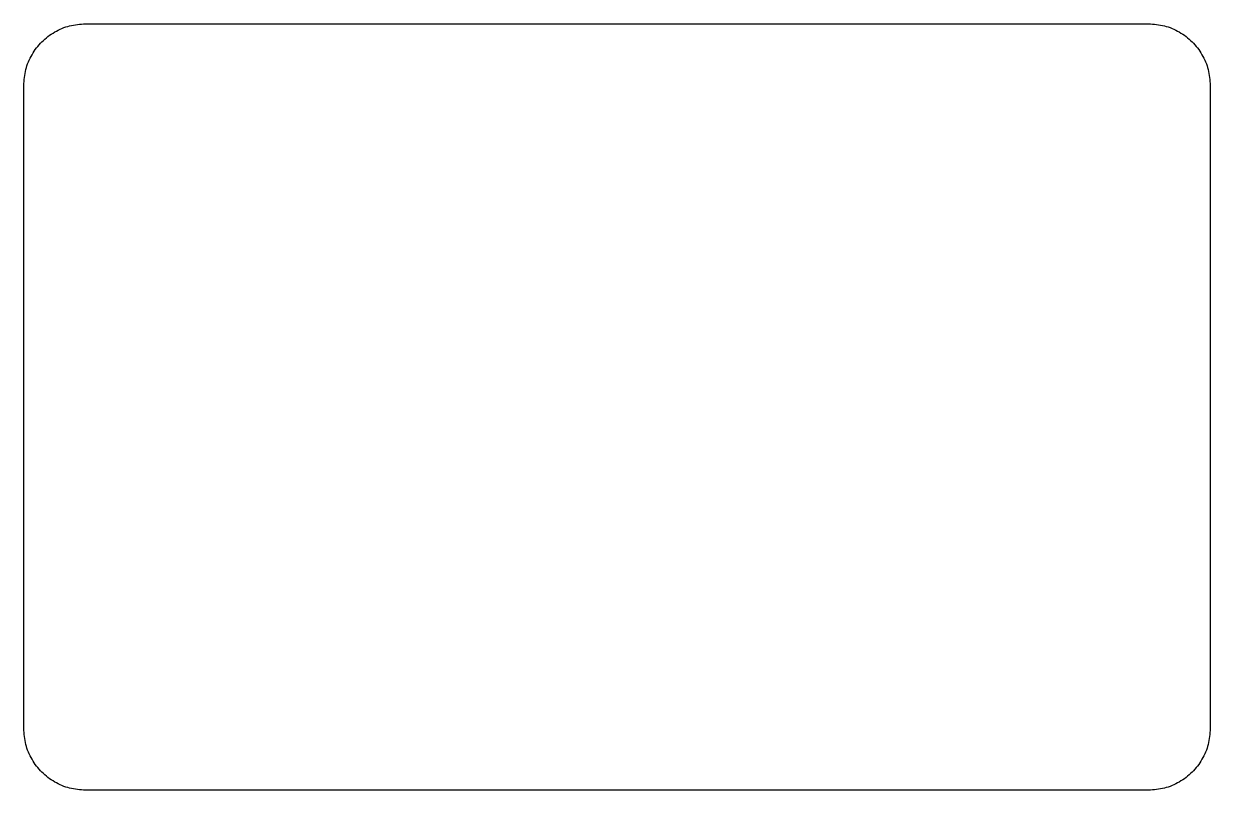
# Model space of a CAD drawing. Extents: x -160 to 160, y -929 to 20.
# Drawn here: x -160.3 to 160.3, y -929.1 to -721.9 of the extents above.
import ezdxf

# ---------------------------------------------------------------- set-up
doc = ezdxf.new("R2010")
doc.units = 0
doc.layers.add('size', color=7, linetype='CONTINUOUS')

msp = doc.modelspace()

# ---------------------------------------------------------------- linework, layer by layer
at = {"layer": 'size', "color": 1}
for points in [[(-143.536971, -721.936781), (143.536971, -721.936781)], [(-160.275764, -912.363701), (-160.275764, -738.675575)], [(160.275764, -738.675575), (160.275764, -912.363701)], [(143.536971, -929.102494), (-143.536971, -929.102494)]]:
    msp.add_lwpolyline(points, dxfattribs=at)
msp.add_lwpolyline([(160.275764, -738.675575)], close=True, dxfattribs=at)
for points in [[(-160.275764, -738.675575), (-160.16418, -737.210709), (-159.941933, -734.293099), (-158.185612, -730.211492), (-155.513543, -726.699003), (-152.001053, -724.026934), (-147.919447, -722.270612), (-145.001837, -722.048366), (-143.536971, -721.936781)], [(143.536971, -721.936781), (145.001837, -722.048366), (147.919447, -722.270612), (152.001053, -724.026934), (155.513543, -726.699003), (158.185612, -730.211492), (159.941933, -734.293099), (160.16418, -737.210709), (160.275764, -738.675575)], [(-143.536971, -929.102494), (-145.001837, -928.99091), (-147.919447, -928.768663), (-152.001053, -927.012342), (-155.513543, -924.340273), (-158.185612, -920.827784), (-159.941933, -916.746177), (-160.16418, -913.828567), (-160.275764, -912.363701)], [(160.275764, -912.363701), (160.16418, -913.828567), (159.941933, -916.746177), (158.185612, -920.827784), (155.513543, -924.340273), (152.001053, -927.012342), (147.919447, -928.768663), (145.001837, -928.99091), (143.536971, -929.102494)]]:
    msp.add_open_spline(points, degree=3, knots=[0, 0, 0, 0, 4.381796, 8.72733, 13.109126, 17.490922, 21.836457, 26.218252, 26.218252, 26.218252, 26.218252], dxfattribs=at)

doc.saveas('drawing.dxf')
